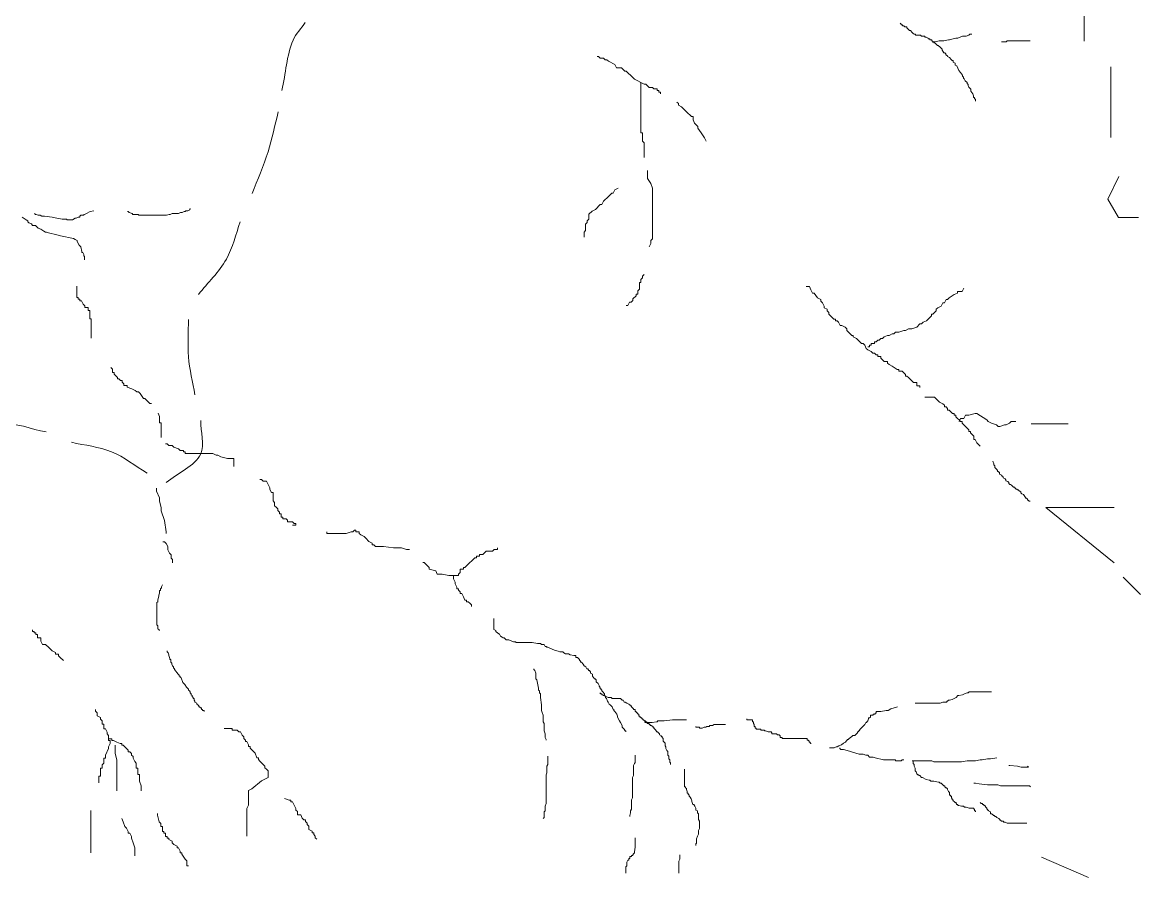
# Model space of a CAD drawing. Header units: metres. Extents: x 645999 to 650010, y 500996 to 503068.
# Drawn here: x 647528 to 648051, y 501011 to 501411 of the extents above; entities that cross this region are included whole.
import ezdxf

# ---------------------------------------------------------------- set-up
doc = ezdxf.new("R2010")
doc.units = ezdxf.units.M
doc.header["$MEASUREMENT"] = 0
doc.layers.add('ruisseau temporaire', color=7, linetype='Continuous', lineweight=0)
doc.layers.add('santier-layon', color=7, linetype='Continuous', lineweight=0)

msp = doc.modelspace()

# ---------------------------------------------------------------- linework, layer by layer
at = {"layer": 'ruisseau temporaire', "color": 7, "linetype": 'Continuous', "lineweight": 0}
for p, q in [((648017, 501223.66), (647999.81, 501223.66)), ((648038.49, 501184.45), (648006.65, 501184.45)), ((648038.49, 501158.64), (648006.65, 501184.45)), ((648050.9, 501143.82), (648042.78, 501151.94)), ((648026.55, 501011.39), (648004.58, 501020.95))]:
    msp.add_line(p, q, dxfattribs=at)
at = {"layer": 'ruisseau temporaire', "color": 7, "linetype": 'Continuous', "lineweight": 0, "flags": 128}
for points in [[(647938.52, 501411.05), (647938.96, 501410.61), (647938.96, 501410.18), (647939.39, 501410.18), (647939.82, 501409.74), (647940.26, 501409.74), (647940.69, 501409.31), (647941.13, 501409.31), (647941.56, 501409.31), (647941.56, 501408.87), (647942.43, 501408), (647942.87, 501407.57), (647943.3, 501407.57), (647944.17, 501406.7), (647944.6, 501406.26), (647945.04, 501405.83), (647945.47, 501405.83), (647945.91, 501405.39), (647946.78, 501405.39), (647947.21, 501405.39), (647947.65, 501405.39), (647948.08, 501405.39), (647948.51, 501404.96), (647948.95, 501404.96), (647949.38, 501404.96), (647949.82, 501404.96), (647950.25, 501404.52), (647950.69, 501404.52), (647951.56, 501404.09), (647951.56, 501403.65), (647951.99, 501403.65), (647952.43, 501403.65), (647952.43, 501403.22), (647952.86, 501403.22), (647953.29, 501403.22), (647953.29, 501402.78), (647954.16, 501402.35), (647954.6, 501402.35), (647954.6, 501401.91), (647955.03, 501401.48), (647955.47, 501401.04), (647955.9, 501400.61), (647956.34, 501400.61), (647957.2, 501399.74), (647957.64, 501399.3), (647958.07, 501398.87), (647958.07, 501398.43), (647958.51, 501398), (647958.94, 501397.13), (647959.38, 501397.13), (647959.81, 501396.69), (647959.81, 501396.26), (647960.68, 501395.82), (647960.68, 501395.39), (647961.55, 501394.95), (647962.42, 501394.08), (647962.85, 501393.65), (647963.29, 501393.65), (647963.29, 501393.21), (647963.29, 501392.78), (647964.16, 501392.34), (647964.16, 501391.47), (647965.03, 501391.04), (647965.9, 501388.86), (647966.76, 501387.99), (647967.63, 501386.69), (647967.63, 501386.26), (647968.07, 501385.82), (647968.07, 501385.39), (647968.5, 501384.95), (647968.94, 501384.08), (647969.81, 501383.21), (647969.81, 501382.78), (647970.24, 501382.34), (647970.24, 501381.91), (647970.67, 501381.04), (647971.54, 501380.17), (647971.54, 501379.3), (647972.41, 501377.99), (647972.85, 501377.12), (647972.85, 501376.25), (647973.28, 501376.25), (647973.28, 501375.82), (647973.72, 501375.38), (647973.72, 501374.95), (647973.72, 501374.51)], [(647971.98, 501405.83), (647971.11, 501405.83), (647970.67, 501405.39), (647969.37, 501404.96), (647968.94, 501404.96), (647968.07, 501404.96), (647967.63, 501404.96), (647965.46, 501404.09), (647964.59, 501404.09), (647963.29, 501403.65), (647961.55, 501403.22), (647961.12, 501403.22), (647958.94, 501402.78), (647958.51, 501402.78), (647957.64, 501402.78), (647956.77, 501402.78), (647955.03, 501402.35), (647954.16, 501402.35), (647953.73, 501401.91)], [(647999.35, 501402.78), (647998.92, 501402.78), (647998.05, 501402.78), (647997.61, 501402.78), (647996.75, 501402.78), (647996.31, 501402.78), (647995.88, 501402.78), (647995.44, 501402.78), (647995.01, 501402.78), (647994.57, 501402.78), (647993.7, 501402.78), (647993.27, 501402.78), (647991.97, 501402.78), (647991.53, 501402.78), (647990.66, 501402.78), (647988.49, 501402.78), (647988.06, 501402.35), (647986.32, 501402.35), (647985.88, 501402.35)], [(647796.84, 501395.48), (647797.6, 501395.48), (647798.37, 501394.72), (647799.13, 501394.72), (647799.89, 501394.72), (647800.65, 501393.96), (647801.41, 501393.96), (647802.17, 501393.19), (647805.21, 501391.67), (647805.97, 501390.15), (647808.25, 501390.15), (647809.01, 501389.39), (647809.77, 501388.63), (647810.53, 501388.63), (647811.29, 501387.87), (647812.81, 501386.34), (647813.57, 501385.58), (647814.33, 501384.82), (647815.85, 501384.06), (647817.37, 501383.3), (647818.9, 501382.54), (647819.66, 501382.54), (647820.42, 501381.78), (647821.18, 501381.02), (647822.7, 501381.02), (647823.46, 501380.25), (647824.98, 501380.25), (647824.98, 501379.49), (647825.74, 501379.49), (647825.74, 501378.73), (647826.5, 501378.73), (647826.5, 501377.97)], [(647817.37, 501383.3), (647817.37, 501382.54), (647817.37, 501381.02), (647817.37, 501379.49), (647817.37, 501378.73), (647817.37, 501377.21), (647817.37, 501376.45), (647817.37, 501375.69), (647817.37, 501374.93), (647817.37, 501372.64), (647817.37, 501371.88), (647817.37, 501370.36), (647817.37, 501368.84), (647817.37, 501368.07), (647817.37, 501367.31), (647817.37, 501366.55), (647817.37, 501365.79), (647817.37, 501365.03), (647817.37, 501364.27), (647817.37, 501363.51), (647817.37, 501361.99), (647817.37, 501361.22), (647817.37, 501360.46), (647817.37, 501359.7), (647818.14, 501359.7), (647818.14, 501358.94), (647818.14, 501358.18), (647818.14, 501356.66), (647818.14, 501355.9), (647818.9, 501355.13), (647818.9, 501354.37), (647818.9, 501353.61), (647818.9, 501352.85), (647818.9, 501352.09), (647818.9, 501350.57), (647818.9, 501349.04), (647818.9, 501348.28)], [(647834.1, 501374.16), (647834.86, 501373.4), (647834.86, 501372.64), (647836.38, 501371.88), (647838.67, 501369.6), (647840.95, 501367.31), (647841.71, 501367.31), (647841.71, 501366.55), (647841.71, 501365.79), (647842.47, 501364.27), (647843.99, 501362.75), (647843.99, 501361.99), (647845.51, 501359.7), (647847.03, 501357.42), (647847.79, 501355.9)], [(647820.42, 501342.19), (647820.42, 501341.43), (647820.42, 501339.15), (647820.42, 501338.39), (647821.94, 501336.1), (647822.7, 501333.82), (647822.7, 501332.3), (647822.7, 501331.54), (647822.7, 501330.01), (647822.7, 501328.49), (647822.7, 501327.73), (647822.7, 501326.21), (647822.7, 501325.45), (647822.7, 501324.69), (647822.7, 501323.93), (647822.7, 501323.16), (647822.7, 501320.88), (647822.7, 501320.12), (647822.7, 501319.36), (647822.7, 501317.84), (647822.7, 501317.07), (647822.7, 501315.55), (647822.7, 501314.79), (647822.7, 501312.51), (647822.7, 501310.22), (647821.94, 501309.46), (647821.94, 501308.7), (647821.94, 501307.94), (647821.18, 501306.42)], [(647806.73, 501333.82), (647805.21, 501333.06), (647804.45, 501331.54), (647803.69, 501331.54), (647802.17, 501330.01), (647801.41, 501329.25), (647800.65, 501328.49), (647799.89, 501327.73), (647799.13, 501326.21), (647798.37, 501326.21), (647796.08, 501323.93), (647794.56, 501323.16), (647793.04, 501321.64), (647793.04, 501320.88), (647793.04, 501320.12), (647793.04, 501319.36), (647792.28, 501318.6), (647792.28, 501317.84), (647791.52, 501317.07), (647791.52, 501316.31), (647791.52, 501315.55), (647791.52, 501314.79), (647791.52, 501314.03), (647790.76, 501313.27), (647790.76, 501312.51), (647790.76, 501311.75), (647790.76, 501310.98)], [(647533.89, 501322.04), (647534.33, 501321.6), (647534.76, 501321.6), (647535.63, 501321.17), (647536.07, 501321.17), (647536.5, 501321.17), (647537.37, 501320.73), (647537.8, 501320.73), (647538.67, 501320.73), (647542.15, 501320.3), (647544.32, 501319.86), (647546.93, 501319.43), (647548.23, 501319.43), (647549.1, 501319.43), (647549.1, 501318.99), (647549.97, 501318.99), (647550.4, 501318.99), (647551.71, 501318.99), (647553.01, 501319.86), (647553.45, 501319.86), (647554.31, 501320.3), (647554.75, 501320.3), (647555.18, 501320.3), (647555.18, 501320.73), (647555.62, 501321.17), (647556.92, 501321.17), (647556.92, 501321.6), (647557.36, 501321.6), (647558.23, 501322.04), (647559.96, 501322.91), (647561.7, 501323.34)], [(647577.34, 501322.91), (647577.78, 501322.91), (647578.21, 501322.47), (647579.52, 501322.04), (647579.95, 501321.6), (647580.82, 501321.6), (647582.56, 501321.6), (647582.56, 501321.17), (647583.43, 501321.17), (647583.86, 501321.17), (647584.73, 501321.17), (647587.77, 501321.17), (647588.64, 501321.17), (647589.94, 501321.17), (647592.99, 501321.17), (647593.86, 501321.17), (647594.29, 501321.17), (647594.72, 501321.17), (647595.16, 501321.17), (647595.59, 501321.17), (647596.9, 501321.6), (647597.33, 501321.6), (647598.2, 501322.04), (647598.63, 501322.04), (647599.07, 501322.04), (647599.94, 501322.04), (647600.81, 501322.04), (647601.24, 501322.04), (647602.11, 501322.47), (647602.98, 501322.47), (647603.85, 501322.91), (647604.28, 501322.91), (647604.72, 501323.34), (647605.15, 501323.34), (647605.59, 501323.34), (647606.46, 501323.78), (647606.46, 501324.21), (647606.89, 501324.21)], [(647528.24, 501320.3), (647529.98, 501318.99), (647530.85, 501318.56), (647530.85, 501318.12), (647531.29, 501317.69), (647532.59, 501317.25), (647533.02, 501316.38), (647533.46, 501316.38), (647534.33, 501316.38), (647535.63, 501315.08), (647536.93, 501314.64), (647538.24, 501313.77), (647539.11, 501313.34), (647539.54, 501313.34), (647540.41, 501312.9), (647544.32, 501312.03), (647546.06, 501311.6), (647552.14, 501310.29), (647553.01, 501309.86), (647553.88, 501309.42), (647553.88, 501308.99), (647554.75, 501307.25), (647555.62, 501306.38), (647556.05, 501304.2), (647556.05, 501303.77), (647556.49, 501303.77), (647556.92, 501302.9), (647556.92, 501302.46), (647556.92, 501302.03), (647557.36, 501302.03), (647557.36, 501301.59), (647557.36, 501300.72), (647557.36, 501300.29)], [(647818.9, 501293.48), (647818.14, 501292.72), (647818.14, 501291.95), (647817.37, 501291.19), (647817.37, 501289.67), (647816.61, 501289.67), (647816.61, 501288.91), (647816.61, 501288.15), (647816.61, 501286.63), (647815.85, 501285.87), (647815.85, 501285.1), (647815.85, 501284.34), (647815.09, 501284.34), (647815.09, 501283.58), (647813.57, 501282.06), (647813.57, 501281.3), (647812.81, 501280.54), (647812.05, 501280.54), (647811.29, 501279.01), (647810.53, 501279.01)], [(647553.64, 501288.01), (647553.64, 501287.25), (647553.64, 501286.49), (647553.64, 501285.73), (647553.64, 501284.97), (647553.64, 501284.21), (647553.64, 501283.45), (647553.64, 501282.69), (647554.4, 501282.69), (647554.4, 501281.93), (647555.16, 501281.93), (647555.16, 501281.16), (647555.92, 501281.16), (647556.68, 501279.64), (647557.44, 501278.88), (647557.44, 501278.12), (647558.2, 501278.12), (647558.96, 501278.12), (647558.96, 501277.36), (647558.96, 501276.6), (647559.72, 501276.6), (647559.72, 501275.84), (647559.72, 501275.07), (647559.72, 501274.31), (647559.72, 501273.55), (647559.72, 501272.79), (647560.48, 501272.79), (647560.48, 501272.03), (647560.48, 501271.27), (647560.48, 501270.51), (647560.48, 501269.75), (647560.48, 501268.98), (647560.48, 501268.22), (647560.48, 501267.46), (647560.48, 501266.7), (647560.48, 501265.94), (647560.48, 501265.18), (647560.48, 501264.42), (647560.48, 501263.66)], [(647894.55, 501287.86), (647895.31, 501287.86), (647896.08, 501287.86), (647896.84, 501286.34), (647897.6, 501284.82), (647898.36, 501284.82), (647899.88, 501282.54), (647901.4, 501281.77), (647901.4, 501281.01), (647902.16, 501280.25), (647902.92, 501278.73), (647902.92, 501277.97), (647904.44, 501277.21), (647904.44, 501276.45), (647905.2, 501275.68), (647905.2, 501274.92), (647906.72, 501273.4), (647907.48, 501272.64), (647908.24, 501272.64), (647908.24, 501271.88), (647909, 501271.88), (647909.76, 501271.12), (647910.52, 501269.59), (647911.28, 501269.59), (647912.8, 501268.83), (647913.56, 501268.07), (647913.56, 501267.31), (647914.32, 501266.55), (647915.85, 501265.03), (647916.61, 501265.03), (647916.61, 501264.27), (647918.13, 501263.51), (647919.65, 501261.98), (647920.41, 501261.22), (647921.17, 501261.22), (647921.93, 501260.46), (647922.69, 501258.94), (647923.45, 501258.18), (647924.97, 501257.42), (647925.73, 501256.65), (647926.49, 501256.65), (647927.25, 501255.89), (647928.01, 501255.89), (647928.01, 501255.13), (647928.77, 501255.13), (647929.53, 501255.13), (647929.53, 501254.37), (647930.29, 501253.61), (647931.05, 501252.85), (647931.81, 501252.85), (647932.57, 501252.85), (647932.57, 501252.09), (647933.33, 501251.33), (647934.85, 501250.56), (647937.14, 501249.04), (647937.9, 501249.04), (647937.9, 501248.28), (647938.66, 501248.28), (647939.42, 501248.28), (647940.18, 501247.52), (647940.94, 501246.76), (647940.94, 501246), (647941.7, 501246), (647942.46, 501245.24), (647943.22, 501244.48), (647943.98, 501243.71), (647944.74, 501242.95), (647946.26, 501242.95), (647946.26, 501242.19), (647946.26, 501241.43), (647947.02, 501241.43), (647947.78, 501241.43), (647947.78, 501240.67)], [(647968.31, 501287.1), (647967.55, 501285.58), (647965.27, 501285.58), (647965.27, 501284.82), (647963.75, 501284.06), (647961.47, 501282.54), (647960.71, 501281.77), (647959.95, 501281.77), (647959.19, 501280.25), (647958.43, 501280.25), (647957.67, 501278.73), (647956.15, 501277.97), (647955.39, 501277.21), (647955.39, 501276.45), (647954.63, 501275.68), (647953.86, 501274.92), (647953.1, 501274.92), (647953.1, 501274.16), (647951.58, 501272.64), (647950.82, 501271.88), (647949.3, 501271.12), (647948.54, 501270.36), (647947.78, 501270.36), (647946.26, 501268.83), (647943.98, 501268.07), (647942.46, 501268.07), (647940.94, 501267.31), (647940.18, 501267.31), (647937.9, 501266.55), (647936.38, 501266.55), (647935.62, 501265.79), (647934.85, 501265.79), (647933.33, 501265.03), (647932.57, 501265.03), (647931.05, 501264.27), (647930.29, 501263.51), (647929.53, 501263.51), (647928.77, 501262.74), (647928.01, 501262.74), (647927.25, 501261.98), (647926.49, 501261.98), (647926.49, 501261.22), (647924.97, 501261.22), (647924.97, 501260.46), (647924.21, 501260.46), (647924.21, 501259.7), (647923.45, 501259.7)], [(647569.61, 501249.95), (647570.37, 501249.19), (647570.37, 501248.43), (647570.37, 501247.67), (647571.13, 501247.67), (647571.13, 501246.91), (647572.65, 501245.39), (647572.65, 501244.63), (647573.41, 501244.63), (647574.17, 501243.87), (647574.93, 501243.87), (647574.93, 501243.1), (647575.69, 501242.34), (647575.69, 501241.58), (647577.21, 501241.58), (647577.21, 501240.82), (647579.49, 501240.06), (647581.01, 501239.3), (647581.77, 501238.54), (647582.53, 501238.54), (647583.29, 501237.78), (647584.81, 501235.49), (647585.57, 501235.49), (647587.09, 501233.97), (647587.85, 501233.21), (647588.62, 501233.21)], [(647950.06, 501236.1), (647951.58, 501236.1), (647952.34, 501236.1), (647953.1, 501236.1), (647953.86, 501236.1), (647954.63, 501236.1), (647956.15, 501234.58), (647956.91, 501233.82), (647958.43, 501233.06), (647959.19, 501232.3), (647959.19, 501231.53), (647959.95, 501231.53), (647960.71, 501230.77), (647960.71, 501230.01), (647961.47, 501230.01), (647962.23, 501229.25), (647962.99, 501228.49), (647963.75, 501228.49), (647963.75, 501227.73), (647964.51, 501227.73), (647964.51, 501226.97), (647965.27, 501226.21), (647966.03, 501225.45), (647966.79, 501224.68), (647967.55, 501224.68), (647967.55, 501223.92), (647968.31, 501223.16), (647969.83, 501221.64), (647970.59, 501220.88), (647970.59, 501220.12), (647971.35, 501220.12), (647971.35, 501219.36), (647972.11, 501218.59), (647972.87, 501217.83), (647972.87, 501216.31), (647973.63, 501216.31), (647974.4, 501214.79), (647975.16, 501214.03), (647975.92, 501213.27)], [(647591.66, 501228.64), (647592.42, 501227.12), (647592.42, 501226.36), (647592.42, 501225.6), (647592.42, 501224.84), (647592.42, 501224.07), (647593.18, 501224.07), (647593.18, 501223.31), (647593.18, 501222.55), (647593.18, 501221.03), (647593.18, 501220.27), (647593.18, 501219.51), (647593.18, 501218.75), (647593.18, 501217.98), (647593.18, 501217.22)], [(647966.03, 501224.68), (647966.79, 501226.21), (647967.55, 501226.21), (647968.31, 501226.21), (647969.07, 501227.73), (647970.59, 501227.73), (647973.63, 501228.49), (647974.4, 501228.49), (647978.96, 501225.45), (647979.72, 501224.68), (647981.24, 501223.92), (647983.52, 501223.16), (647984.28, 501222.4), (647985.04, 501222.4), (647987.32, 501223.16), (647988.08, 501223.16), (647989.6, 501223.92), (647990.36, 501224.68), (647991.88, 501224.68), (647992.64, 501224.68)], [(647595.21, 501214.29), (647595.97, 501214.29), (647596.73, 501213.53), (647597.5, 501213.53), (647598.26, 501213.53), (647599.02, 501212.76), (647601.3, 501212), (647602.06, 501211.24), (647602.82, 501211.24), (647603.58, 501211.24), (647603.58, 501210.48), (647604.34, 501210.48), (647604.34, 501209.72), (647605.1, 501209.72), (647606.62, 501209.72), (647607.38, 501209.72), (647608.14, 501209.72), (647608.9, 501209.72), (647611.94, 501209.72), (647613.46, 501209.72), (647616.51, 501209.72), (647617.27, 501209.72), (647618.79, 501208.96), (647619.55, 501208.96), (647621.07, 501208.2), (647624.11, 501207.44), (647625.63, 501207.44), (647627.15, 501207.44), (647627.15, 501206.68), (647627.15, 501205.91), (647627.15, 501205.15), (647627.15, 501204.39), (647627.15, 501203.63)], [(647981.89, 501206.2), (647982.32, 501204.89), (647982.32, 501204.46), (647982.76, 501204.02), (647982.76, 501203.59), (647982.76, 501203.15), (647983.19, 501202.72), (647983.63, 501202.28), (647984.06, 501201.85), (647984.06, 501201.41), (647984.5, 501201.41), (647984.5, 501200.98), (647984.93, 501200.98), (647984.93, 501200.54), (647984.93, 501200.11), (647985.8, 501199.67), (647986.24, 501199.24), (647986.67, 501198.8), (647986.67, 501198.37), (647987.54, 501197.93), (647987.97, 501197.5), (647987.97, 501197.06), (647988.84, 501196.63), (647989.28, 501196.19), (647989.28, 501195.76), (647989.71, 501195.32), (647990.15, 501195.32), (647990.58, 501194.89), (647991.02, 501194.45), (647991.45, 501194.02), (647991.88, 501194.02), (647992.32, 501193.58), (647992.75, 501193.15), (647993.19, 501193.15), (647993.19, 501192.71), (647993.62, 501192.71), (647994.06, 501192.28), (647994.93, 501191.84), (647994.93, 501191.41), (647995.36, 501190.97), (647996.23, 501190.54), (647997.1, 501189.23), (647997.1, 501188.8), (647997.53, 501188.8), (647997.97, 501188.36), (647997.97, 501187.93), (647998.4, 501187.93), (647998.84, 501187.49), (647999.27, 501187.49)], [(647639.32, 501197.54), (647640.08, 501197.54), (647640.84, 501196.78), (647641.6, 501196.78), (647642.36, 501196.78), (647643.12, 501195.26), (647643.88, 501193.73), (647643.88, 501192.97), (647644.64, 501191.45), (647645.4, 501191.45), (647645.4, 501190.69), (647645.4, 501189.17), (647645.4, 501188.41), (647645.4, 501187.65), (647646.16, 501186.88), (647646.16, 501186.12), (647646.16, 501185.36), (647646.92, 501184.6), (647647.68, 501183.84), (647647.68, 501183.08), (647648.44, 501182.32), (647648.44, 501181.56), (647649.2, 501181.56), (647649.2, 501180.79), (647649.2, 501180.03), (647649.96, 501180.03), (647649.96, 501179.27), (647651.48, 501179.27), (647652.24, 501178.51), (647652.24, 501177.75), (647653, 501177.75), (647653.76, 501177.75), (647654.52, 501177.75), (647655.28, 501176.99), (647656.05, 501176.99), (647656.05, 501176.23), (647655.28, 501176.23), (647654.52, 501176.23)], [(647590.9, 501193.63), (647590.9, 501192.1), (647592.42, 501189.06), (647592.42, 501187.54), (647593.18, 501184.49), (647593.18, 501182.97), (647594.7, 501178.4), (647595.46, 501173.07), (647595.46, 501172.31)], [(647670.49, 501173.18), (647670.49, 501172.42), (647671.25, 501172.42), (647672.01, 501172.42), (647672.77, 501172.42), (647673.53, 501172.42), (647674.29, 501172.42), (647675.06, 501172.42), (647675.82, 501172.42), (647676.58, 501172.42), (647677.34, 501172.42), (647679.62, 501172.42), (647681.9, 501173.18), (647682.66, 501173.18), (647683.42, 501173.94), (647684.18, 501173.94), (647684.18, 501173.18), (647685.7, 501173.18), (647685.7, 501172.42), (647686.46, 501171.66), (647687.98, 501170.9), (647688.74, 501170.14), (647690.26, 501168.62), (647691.78, 501167.85), (647691.78, 501167.09), (647692.54, 501167.09), (647693.3, 501166.33), (647694.06, 501166.33), (647694.83, 501166.33), (647695.59, 501166.33), (647696.35, 501166.33), (647697.11, 501166.33), (647701.67, 501165.57), (647702.43, 501165.57), (647703.19, 501165.57), (647703.95, 501165.57), (647705.47, 501165.57), (647707.75, 501164.81), (647709.27, 501164.81)], [(647593.94, 501168.51), (647594.7, 501168.51), (647595.46, 501167.75), (647596.22, 501166.22), (647596.22, 501165.46), (647596.22, 501164.7), (647596.98, 501163.18), (647597.74, 501162.42), (647597.74, 501161.66), (647597.74, 501160.89), (647598.5, 501160.13), (647598.5, 501159.37), (647598.5, 501158.61)], [(647715.36, 501158.72), (647716.12, 501158.72), (647716.88, 501157.96), (647718.4, 501156.44), (647718.4, 501155.67), (647721.44, 501154.91), (647722.2, 501153.39), (647722.96, 501153.39), (647723.72, 501153.39), (647724.48, 501153.39), (647727.52, 501152.63), (647728.28, 501152.63), (647729.04, 501152.63), (647729.8, 501152.63), (647730.56, 501152.63), (647731.32, 501152.63), (647732.08, 501152.63), (647732.08, 501153.39), (647732.84, 501154.15), (647732.84, 501154.91), (647732.84, 501155.67), (647733.6, 501155.67), (647734.37, 501155.67), (647734.37, 501156.44), (647735.13, 501156.44), (647736.65, 501157.96), (647737.41, 501158.72), (647738.17, 501159.48), (647738.93, 501160.24), (647739.69, 501161), (647740.45, 501161), (647740.45, 501161.76), (647741.21, 501161.76), (647741.97, 501161.76), (647741.97, 501162.53), (647742.73, 501162.53), (647743.49, 501162.53), (647744.25, 501163.29), (647745.01, 501164.05), (647745.77, 501164.05), (647747.29, 501164.05), (647748.05, 501164.05), (647748.81, 501164.81), (647749.57, 501164.81), (647750.33, 501164.81), (647750.33, 501165.57)], [(647593.72, 501148.28), (647593.29, 501147.41), (647593.29, 501146.98), (647592.85, 501146.54), (647592.85, 501146.11), (647592.85, 501145.67), (647592.42, 501145.67), (647592.42, 501145.24), (647592.42, 501144.8), (647592.42, 501144.37), (647591.98, 501143.5), (647591.98, 501143.06), (647591.55, 501141.32), (647591.55, 501140.45), (647591.11, 501140.02), (647591.11, 501139.58), (647591.11, 501138.71), (647591.11, 501138.28), (647591.11, 501137.41), (647591.11, 501136.97), (647591.11, 501136.54), (647591.11, 501136.1), (647591.11, 501135.67), (647591.11, 501135.23), (647591.11, 501134.36), (647591.11, 501133.93), (647591.11, 501133.49), (647591.11, 501132.62), (647591.11, 501132.19), (647591.11, 501131.32), (647591.11, 501130.88), (647591.11, 501130.45), (647591.11, 501130.01), (647591.11, 501129.58), (647591.55, 501129.14), (647591.55, 501128.27), (647591.55, 501127.84), (647591.98, 501127.4), (647592.42, 501126.97)], [(647729.8, 501152.63), (647729.8, 501151.87), (647729.8, 501151.11), (647730.56, 501149.59), (647730.56, 501148.82), (647731.32, 501147.3), (647731.32, 501146.54), (647732.08, 501146.54), (647732.08, 501145.78), (647732.84, 501145.02), (647732.84, 501144.26), (647733.6, 501144.26), (647734.37, 501142.73), (647735.13, 501141.21), (647735.89, 501141.21), (647735.89, 501140.45), (647736.65, 501140.45), (647737.41, 501139.69), (647738.17, 501138.93), (647738.17, 501138.17)], [(647748.67, 501132.62), (647748.67, 501132.18), (647748.67, 501130.88), (647748.67, 501130.01), (647748.67, 501128.7), (647748.67, 501127.83), (647748.67, 501127.4), (647749.54, 501126.96), (647749.54, 501126.53), (647750.4, 501125.66), (647751.27, 501125.22), (647751.71, 501124.35), (647752.58, 501123.92), (647753.01, 501123.48), (647753.45, 501123.48), (647753.88, 501123.05), (647754.31, 501122.61), (647755.18, 501122.61), (647755.62, 501122.61), (647757.79, 501121.74), (647758.66, 501121.74), (647759.09, 501121.31), (647759.53, 501121.31), (647759.96, 501121.31), (647760.83, 501121.31), (647761.27, 501121.31), (647763, 501121.31), (647764.31, 501121.31), (647766.48, 501121.31), (647769.09, 501120.87), (647769.52, 501120.87), (647769.96, 501120.87), (647770.39, 501120.87), (647770.83, 501120.44), (647771.26, 501120.44), (647771.7, 501120.44), (647772.13, 501120.44), (647772.56, 501119.57), (647773, 501119.57), (647773.43, 501119.13), (647773.87, 501119.13), (647774.74, 501118.7), (647776.91, 501117.83), (647778.65, 501117.39), (647779.52, 501116.96), (647779.95, 501116.96), (647780.82, 501116.96), (647781.25, 501116.52), (647782.12, 501116.09), (647783.43, 501116.09), (647784.3, 501115.65), (647786.03, 501115.22), (647786.47, 501115.22), (647786.9, 501115.22), (647786.9, 501114.78), (647786.9, 501114.35), (647787.77, 501114.35), (647788.64, 501113.48), (647788.64, 501113.04), (647789.08, 501112.61), (647789.08, 501112.17), (647789.51, 501112.17), (647790.38, 501111.3), (647790.81, 501110.43), (647791.68, 501110), (647792.12, 501109.13), (647792.55, 501109.13), (647792.99, 501108.26), (647793.42, 501108.26), (647793.42, 501107.82), (647793.85, 501107.82), (647793.85, 501106.95), (647794.72, 501106.52), (647794.72, 501106.08), (647794.72, 501105.65), (647795.59, 501104.34), (647796.03, 501104.34), (647796.46, 501103.91), (647796.46, 501103.04), (647797.33, 501102.17), (647797.77, 501101.3), (647797.77, 501100.86), (647798.2, 501100.86), (647798.2, 501099.99), (647798.63, 501099.99), (647798.63, 501099.56), (647799.07, 501099.12), (647799.07, 501098.69), (647799.5, 501098.25), (647800.37, 501097.38), (647800.37, 501096.95), (647800.37, 501096.51), (647800.81, 501096.08), (647800.81, 501095.64), (647801.24, 501095.21), (647801.68, 501093.9), (647802.11, 501093.47), (647802.55, 501092.6), (647802.98, 501092.16), (647803.85, 501091.29), (647804.28, 501090.42), (647804.72, 501089.99), (647804.72, 501089.55), (647805.15, 501089.12), (647806.02, 501087.82), (647806.46, 501086.95), (647806.46, 501086.51), (647807.32, 501084.77), (647807.76, 501083.9), (647808.63, 501082.6), (647808.63, 501081.73), (647809.5, 501080.86), (647809.93, 501079.99), (647810.37, 501079.99), (647810.37, 501079.55)], [(647533.04, 501127.35), (647533.04, 501126.59), (647533.8, 501126.59), (647533.8, 501125.83), (647534.57, 501125.83), (647534.57, 501125.07), (647535.33, 501125.07), (647535.33, 501123.55), (647536.85, 501123.55), (647536.85, 501122.03), (647537.61, 501120.5), (647539.13, 501120.5), (647540.65, 501118.98), (647541.41, 501118.22), (647542.17, 501117.46), (647543.69, 501116.7), (647543.69, 501115.94), (647545.21, 501115.94), (647545.21, 501115.18), (647545.97, 501114.41), (647547.49, 501112.89)], [(647595.89, 501117.4), (647595.89, 501116.96), (647596.33, 501116.53), (647596.76, 501115.66), (647596.76, 501115.22), (647597.2, 501113.92), (647597.2, 501113.48), (647597.63, 501113.48), (647597.63, 501112.61), (647597.63, 501112.18), (647598.07, 501111.74), (647598.07, 501111.31), (647598.5, 501110.44), (647598.93, 501110), (647598.93, 501109.57), (647599.37, 501109.13), (647599.37, 501108.7), (647601.11, 501106.52), (647601.54, 501106.09), (647601.54, 501105.65), (647601.98, 501105.65), (647601.98, 501105.22), (647602.41, 501104.78), (647603.28, 501102.61), (647603.71, 501102.17), (647604.15, 501101.74), (647605.02, 501100.43), (647605.45, 501100), (647605.89, 501099.56), (647605.89, 501099.13), (647606.32, 501098.69), (647606.76, 501098.26), (647606.76, 501097.82), (647607.19, 501097.39), (647607.19, 501096.95), (647607.62, 501096.52), (647607.62, 501096.08), (647608.06, 501095.65), (647608.06, 501095.21), (647608.49, 501095.21), (647608.49, 501094.78), (647608.49, 501094.34), (647608.93, 501093.91), (647608.93, 501093.47), (647609.8, 501093.04), (647609.8, 501092.6), (647610.23, 501092.17), (647610.67, 501091.73), (647610.67, 501091.3), (647611.1, 501091.3), (647611.54, 501090.86), (647611.97, 501090.86), (647611.97, 501090.43), (647611.97, 501089.99), (647612.4, 501089.99), (647612.4, 501089.56), (647612.84, 501089.56), (647613.27, 501089.56), (647613.27, 501089.12)], [(647767.35, 501109.13), (647767.35, 501108.69), (647767.78, 501108.26), (647768.22, 501106.95), (647768.22, 501106.08), (647768.22, 501105.65), (647768.22, 501104.34), (647768.65, 501103.91), (647769.52, 501099.99), (647769.52, 501099.12), (647769.96, 501098.69), (647769.96, 501097.82), (647770.39, 501097.38), (647770.39, 501096.95), (647770.39, 501096.08), (647770.39, 501095.64), (647770.83, 501092.16), (647770.83, 501089.55), (647771.26, 501088.68), (647771.7, 501087.38), (647771.7, 501086.95), (647771.7, 501086.08), (647771.7, 501085.64), (647771.7, 501084.77), (647771.7, 501084.34), (647772.13, 501083.47), (647772.13, 501082.6), (647772.13, 501082.16), (647772.13, 501081.73), (647772.13, 501080.86), (647772.13, 501079.99), (647772.56, 501078.68), (647772.56, 501078.25), (647772.56, 501077.38), (647772.56, 501076.94), (647773, 501076.07), (647773, 501075.64)], [(647798.2, 501097.82), (647798.63, 501097.38), (647799.07, 501097.38), (647799.07, 501096.95), (647799.5, 501096.95), (647799.94, 501096.51), (647800.37, 501096.51), (647802.11, 501095.64), (647802.98, 501095.64), (647803.41, 501095.64), (647803.85, 501095.21), (647804.28, 501095.21), (647804.72, 501095.21), (647805.59, 501095.21), (647806.02, 501095.21), (647807.32, 501095.21), (647807.76, 501095.21), (647808.63, 501094.34), (647809.06, 501094.34), (647809.5, 501093.47), (647809.93, 501093.47), (647810.8, 501093.03), (647811.67, 501092.6), (647812.1, 501092.16), (647812.54, 501091.73), (647812.97, 501091.73), (647812.97, 501091.29), (647813.41, 501090.86), (647813.84, 501090.42), (647813.84, 501089.99), (647814.28, 501089.99), (647814.71, 501089.99), (647814.71, 501089.55), (647814.71, 501089.12), (647815.15, 501089.12), (647815.15, 501088.68), (647815.58, 501088.68), (647815.58, 501088.25), (647816.01, 501087.82), (647816.45, 501087.82), (647816.45, 501086.95), (647816.88, 501086.95), (647816.88, 501086.51), (647817.32, 501086.51), (647817.32, 501086.08), (647817.75, 501086.08), (647817.75, 501085.64), (647818.19, 501085.64), (647818.19, 501085.21), (647818.62, 501085.21), (647819.06, 501084.77), (647819.49, 501084.77), (647819.49, 501084.34), (647819.93, 501084.34), (647820.36, 501083.47), (647820.79, 501083.47), (647821.23, 501083.47), (647821.23, 501083.03), (647821.66, 501083.03), (647821.66, 501082.6), (647822.1, 501082.6), (647822.97, 501082.16), (647822.97, 501081.73), (647823.4, 501081.73), (647823.4, 501081.29), (647824.27, 501080.42), (647824.27, 501079.99), (647824.7, 501079.99), (647824.7, 501079.55), (647825.14, 501079.55), (647825.57, 501079.12), (647826.01, 501078.68), (647826.01, 501078.25), (647826.88, 501077.81), (647826.88, 501077.38), (647827.31, 501077.38), (647827.31, 501076.94), (647827.75, 501076.51), (647827.75, 501076.07), (647827.75, 501075.64), (647827.75, 501075.2), (647828.18, 501074.77), (647828.62, 501074.33), (647828.62, 501073.9), (647828.62, 501073.46), (647828.62, 501073.03), (647829.05, 501072.59), (647829.05, 501072.16), (647829.05, 501071.72), (647829.48, 501070.85), (647829.92, 501070.42), (647829.92, 501069.55), (647829.92, 501069.11), (647829.92, 501068.68), (647830.35, 501068.24), (647830.35, 501067.81), (647830.35, 501066.94), (647830.79, 501066.5), (647830.79, 501065.63), (647830.79, 501065.2), (647831.22, 501065.2), (647831.22, 501064.76), (647831.22, 501064.33)], [(647981.13, 501098.25), (647980.69, 501098.25), (647979.82, 501098.25), (647978.09, 501098.25), (647976.78, 501098.25), (647974.18, 501098.25), (647971.13, 501098.25), (647970.7, 501098.25), (647970.27, 501097.82), (647969.83, 501097.82), (647968.53, 501097.38), (647967.66, 501096.95), (647965.92, 501096.51), (647965.49, 501096.51), (647964.62, 501095.64), (647963.75, 501095.21), (647962.88, 501094.77), (647961.57, 501094.34), (647961.14, 501094.34), (647960.71, 501093.9), (647960.27, 501093.9), (647960.27, 501093.47), (647959.84, 501093.47), (647959.4, 501093.47), (647958.53, 501093.47), (647957.23, 501093.03), (647956.8, 501093.03), (647955.93, 501093.03), (647954.19, 501093.03), (647953.32, 501093.03), (647952.88, 501093.03), (647952.45, 501093.03), (647952.02, 501093.03), (647951.15, 501093.03), (647950.71, 501093.03), (647949.41, 501093.03), (647948.97, 501093.03), (647948.11, 501093.03), (647947.24, 501093.03), (647946.8, 501093.03), (647945.5, 501093.03)], [(647937.24, 501091.29), (647934.2, 501090.42), (647932.9, 501089.55), (647932.03, 501089.55), (647929.42, 501089.12), (647928.12, 501089.12), (647927.25, 501089.12), (647927.25, 501088.68), (647927.25, 501088.25), (647926.81, 501088.25), (647926.81, 501087.82), (647925.95, 501087.82), (647925.95, 501087.38), (647925.51, 501087.38), (647924.64, 501087.38), (647924.64, 501086.95), (647924.64, 501086.51), (647924.21, 501086.08), (647923.77, 501086.08), (647923.77, 501085.64), (647923.34, 501084.77), (647922.9, 501084.34), (647922.9, 501083.9), (647922.47, 501083.9), (647922.03, 501083.03), (647921.6, 501082.6), (647920.73, 501081.73), (647920.3, 501081.29), (647919.86, 501080.86), (647919.43, 501079.99), (647918.99, 501079.99), (647918.99, 501079.55), (647918.56, 501079.55), (647918.56, 501079.12), (647917.69, 501078.25), (647917.26, 501077.81), (647916.39, 501077.81), (647915.95, 501077.38), (647914.65, 501076.51), (647914.21, 501076.07), (647913.78, 501076.07), (647913.78, 501075.64), (647913.34, 501075.2), (647912.91, 501074.77), (647912.04, 501074.33), (647911.17, 501073.46), (647909.87, 501073.03), (647909, 501072.59), (647908.56, 501072.59), (647907.7, 501072.16), (647907.26, 501072.16), (647906.83, 501072.16), (647905.52, 501072.16)], [(647562.51, 501090.06), (647562.51, 501089.29), (647563.27, 501088.53), (647563.27, 501087.01), (647564.79, 501086.25), (647564.79, 501085.49), (647565.55, 501084.73), (647565.55, 501083.97), (647565.55, 501083.2), (647566.31, 501083.2), (647566.31, 501082.44), (647566.31, 501081.68), (647566.31, 501080.92), (647567.07, 501080.92), (647567.83, 501079.4), (647567.83, 501078.64), (647568.59, 501077.88), (647568.59, 501077.12), (647568.59, 501076.35), (647568.59, 501075.59), (647569.35, 501075.59), (647569.35, 501074.07), (647568.59, 501072.55), (647568.59, 501071.79), (647567.07, 501068.74), (647567.07, 501067.98), (647567.07, 501067.22), (647566.31, 501067.22), (647566.31, 501065.7), (647566.31, 501064.94), (647565.55, 501064.17), (647565.55, 501062.65), (647564.79, 501062.65), (647564.79, 501061.89), (647564.79, 501061.13), (647564.79, 501060.37), (647564.79, 501058.85), (647564.03, 501058.85), (647564.03, 501058.09), (647564.03, 501057.32), (647564.03, 501056.56), (647564.03, 501055.8)], [(647866.85, 501085.64), (647866.85, 501085.21), (647867.29, 501085.21), (647867.72, 501085.21), (647868.16, 501085.21), (647868.59, 501085.21), (647869.02, 501085.21), (647869.46, 501085.21), (647869.46, 501084.77), (647869.46, 501084.34), (647869.89, 501084.34), (647869.89, 501083.9), (647869.89, 501083.47), (647870.33, 501083.03), (647870.33, 501082.6), (647870.33, 501082.16), (647870.76, 501082.16), (647870.76, 501081.73), (647870.76, 501081.29), (647871.2, 501081.29), (647871.2, 501080.86), (647871.63, 501080.86), (647872.07, 501080.86), (647872.5, 501080.86), (647872.94, 501080.86), (647873.37, 501080.86), (647873.37, 501080.42), (647873.8, 501080.42), (647874.24, 501080.42), (647874.67, 501080.42), (647875.11, 501080.42), (647875.11, 501079.99), (647875.54, 501079.99), (647876.85, 501079.55), (647877.28, 501079.55), (647878.15, 501079.55), (647878.58, 501079.12), (647878.58, 501078.68), (647879.02, 501078.68), (647879.45, 501078.68), (647879.89, 501078.68), (647880.32, 501078.68), (647880.76, 501078.68), (647881.19, 501078.25), (647881.63, 501078.25), (647882.06, 501078.25), (647882.06, 501077.81), (647882.49, 501077.81), (647882.49, 501077.38), (647882.49, 501076.94), (647883.36, 501076.94), (647883.36, 501076.51), (647883.8, 501076.51), (647884.23, 501076.51), (647884.67, 501076.51), (647885.1, 501076.51), (647885.97, 501076.51), (647886.41, 501076.51), (647887.27, 501076.51), (647887.71, 501076.51), (647890.32, 501076.51), (647890.75, 501076.51), (647891.62, 501076.51), (647892.49, 501076.51), (647892.92, 501076.51), (647893.36, 501076.51), (647893.79, 501076.51), (647894.23, 501076.51), (647894.66, 501076.51), (647895.1, 501076.51), (647895.1, 501075.64), (647895.53, 501075.64), (647895.96, 501075.2), (647895.96, 501074.77), (647896.4, 501074.77), (647896.4, 501074.33), (647896.83, 501074.33), (647896.83, 501073.9)], [(647622.59, 501081.08), (647624.11, 501081.08), (647625.63, 501081.08), (647626.39, 501081.08), (647626.39, 501080.32), (647627.15, 501080.32), (647627.91, 501080.32), (647628.67, 501080.32), (647629.43, 501079.55), (647630.19, 501079.55), (647630.95, 501078.03), (647631.71, 501077.27), (647631.71, 501076.51), (647632.47, 501075.75), (647632.47, 501074.99), (647633.23, 501074.99), (647633.99, 501073.47), (647633.99, 501072.7), (647634.75, 501072.7), (647634.75, 501071.94), (647637.04, 501069.66), (647637.8, 501067.38), (647638.56, 501067.38), (647638.56, 501066.61), (647639.32, 501065.85), (647640.08, 501065.09), (647640.84, 501064.33), (647641.6, 501063.57), (647641.6, 501062.81), (647642.36, 501062.05), (647643.12, 501061.29)], [(647819.06, 501084.34), (647819.49, 501083.9), (647819.93, 501083.9), (647820.36, 501083.9), (647820.79, 501083.9), (647821.66, 501083.9), (647822.53, 501083.9), (647824.7, 501084.34), (647825.14, 501084.34), (647825.14, 501084.77), (647826.44, 501084.77), (647827.31, 501084.77), (647828.18, 501084.77), (647832.09, 501085.21), (647834.26, 501085.21), (647836.87, 501085.21), (647837.31, 501085.21), (647837.74, 501085.21), (647838.17, 501085.21), (647838.61, 501085.21)], [(647842.95, 501082.16), (647842.95, 501081.73), (647843.82, 501081.73), (647844.26, 501081.73), (647844.69, 501081.73), (647844.69, 501081.29), (647845.13, 501081.29), (647845.56, 501081.29), (647846, 501081.29), (647846.86, 501081.73), (647847.73, 501081.73), (647848.17, 501082.16), (647848.6, 501082.16), (647849.04, 501082.16), (647849.47, 501082.16), (647849.47, 501082.6), (647849.91, 501082.6), (647850.78, 501082.6), (647851.64, 501083.03), (647852.08, 501083.03), (647852.51, 501083.03), (647852.95, 501083.03), (647853.82, 501083.03), (647854.69, 501083.03), (647855.12, 501083.03), (647856.42, 501083.03), (647856.86, 501083.03)], [(647568.59, 501076.35), (647569.35, 501076.35), (647570.11, 501076.35), (647570.11, 501075.59), (647570.87, 501075.59), (647572.39, 501074.83), (647573.92, 501074.07), (647574.68, 501074.07), (647574.68, 501073.31), (647575.44, 501073.31), (647576.2, 501072.55), (647576.96, 501071.79), (647577.72, 501071.03), (647577.72, 501070.26), (647578.48, 501070.26), (647579.24, 501069.5), (647579.24, 501068.74), (647580, 501067.98), (647580, 501067.22), (647580.76, 501065.7), (647581.52, 501064.94), (647581.52, 501064.17), (647581.52, 501063.41), (647581.52, 501062.65), (647582.28, 501062.65), (647582.28, 501061.89), (647582.28, 501061.13), (647582.28, 501060.37), (647582.28, 501059.61), (647583.04, 501059.61), (647583.04, 501058.85), (647583.04, 501057.32), (647583.04, 501056.56), (647583.8, 501054.28), (647583.8, 501053.52), (647583.8, 501052.76), (647583.8, 501052)], [(647571.63, 501073.31), (647571.63, 501071.79), (647571.63, 501071.03), (647571.63, 501069.5), (647572.39, 501066.46), (647572.39, 501061.89), (647572.39, 501060.37), (647572.39, 501059.61), (647572.39, 501058.85), (647572.39, 501058.09), (647572.39, 501057.32), (647572.39, 501056.56), (647572.39, 501055.8), (647572.39, 501055.04), (647572.39, 501054.28), (647572.39, 501053.52), (647572.39, 501052.76), (647572.39, 501052)], [(647910.3, 501072.16), (647910.3, 501071.72), (647910.74, 501071.29), (647912.04, 501071.29), (647913.78, 501070.85), (647919.43, 501069.11), (647919.86, 501069.11), (647920.3, 501069.11), (647921.17, 501069.11), (647922.47, 501068.68), (647922.9, 501068.68), (647923.34, 501068.68), (647924.21, 501067.81), (647924.64, 501067.81), (647925.08, 501067.81), (647925.51, 501067.81), (647925.95, 501067.81), (647926.81, 501067.37), (647930.72, 501066.5), (647932.46, 501066.5), (647932.9, 501066.5), (647933.33, 501066.5), (647933.77, 501066.5), (647934.2, 501066.5), (647935.07, 501066.5), (647935.5, 501066.5), (647935.94, 501066.5), (647936.37, 501066.5), (647936.37, 501066.07), (647936.81, 501066.07), (647937.24, 501066.07), (647937.68, 501066.07), (647938.11, 501066.07), (647938.98, 501066.07), (647939.42, 501066.5), (647940.28, 501066.5)], [(647773.87, 501068.24), (647773.87, 501067.81), (647773.87, 501067.37), (647773.87, 501066.07), (647773.87, 501065.63), (647773.87, 501064.33), (647773.43, 501063.46), (647773.43, 501063.02), (647773.43, 501062.15), (647773.43, 501061.28), (647773.43, 501060.41), (647773, 501059.54), (647773, 501059.11), (647773, 501058.24), (647773, 501057.37), (647773, 501056.93), (647773, 501056.5), (647773, 501055.19), (647773, 501054.76), (647773, 501053.89), (647773, 501053.02), (647773, 501052.15), (647773, 501051.71), (647773, 501050.84), (647773, 501049.97), (647773, 501049.1), (647773, 501048.67), (647773, 501048.23), (647773, 501047.36), (647773, 501046.49), (647773, 501046.06), (647772.56, 501044.75), (647772.56, 501043.88), (647772.56, 501043.45), (647772.56, 501042.58), (647772.13, 501042.14), (647772.13, 501041.71), (647772.13, 501041.27), (647772.13, 501040.4), (647772.13, 501039.97), (647772.13, 501039.53), (647771.7, 501039.1)], [(647814.71, 501068.68), (647814.71, 501067.81), (647814.71, 501067.37), (647814.71, 501066.94), (647814.71, 501065.2), (647814.28, 501064.76), (647813.84, 501063.89), (647813.84, 501062.15), (647813.84, 501060.41), (647813.84, 501059.11), (647813.41, 501058.24), (647813.41, 501057.8), (647813.41, 501057.37), (647813.41, 501056.5), (647813.41, 501055.63), (647813.41, 501054.32), (647813.41, 501053.89), (647813.41, 501052.15), (647813.41, 501051.71), (647813.41, 501051.28), (647813.41, 501050.84), (647813.41, 501049.97), (647813.41, 501049.54), (647813.41, 501049.1), (647813.41, 501048.67), (647812.97, 501047.8), (647812.97, 501046.49), (647812.97, 501045.62), (647812.97, 501045.19), (647812.97, 501043.45), (647812.54, 501042.58), (647812.54, 501041.71), (647812.1, 501040.4), (647812.1, 501039.97)], [(647944.63, 501066.07), (647944.19, 501066.07), (647944.63, 501066.07), (647944.63, 501064.76), (647945.06, 501064.33), (647945.06, 501063.46), (647945.5, 501062.59), (647945.5, 501061.72), (647945.5, 501061.28), (647945.93, 501060.85), (647946.37, 501059.98), (647946.8, 501059.54), (647947.24, 501059.54), (647947.24, 501059.11), (647947.67, 501059.11), (647948.54, 501058.24), (647948.97, 501058.24), (647950.71, 501057.37), (647952.02, 501056.93), (647952.45, 501056.93), (647952.88, 501056.5), (647953.32, 501056.5), (647954.19, 501056.5), (647956.36, 501056.06), (647956.8, 501056.06), (647957.23, 501055.63), (647957.66, 501055.63), (647958.53, 501054.76), (647958.97, 501054.32), (647959.4, 501054.32), (647959.4, 501053.89), (647959.84, 501053.45), (647960.27, 501053.45), (647960.27, 501053.02), (647960.71, 501053.02), (647960.71, 501052.58), (647961.14, 501051.71), (647961.57, 501051.28), (647961.57, 501050.84), (647961.57, 501049.97), (647962.01, 501049.97), (647962.01, 501049.54), (647962.44, 501049.54), (647962.44, 501049.1), (647962.44, 501048.67), (647962.88, 501048.23), (647962.88, 501047.8), (647963.31, 501047.8), (647963.31, 501047.36), (647963.75, 501046.93), (647964.18, 501046.49), (647964.62, 501046.49), (647964.62, 501046.06), (647965.05, 501045.62), (647965.49, 501045.62), (647965.49, 501045.19), (647965.92, 501045.19), (647967.22, 501044.75), (647968.09, 501044.75), (647968.53, 501044.32), (647969.4, 501044.32), (647970.7, 501043.88), (647972, 501043.88), (647972.44, 501043.88), (647972.87, 501043.88), (647972.87, 501043.45), (647973.31, 501043.45), (647973.31, 501043.01), (647973.31, 501042.58), (647973.74, 501042.58), (647973.74, 501042.14)], [(647983.73, 501067.37), (647980.69, 501066.94), (647980.26, 501066.94), (647979.39, 501066.94), (647976.78, 501066.5), (647975.91, 501066.5), (647973.74, 501066.07), (647973.31, 501066.07), (647971.57, 501066.07), (647970.7, 501066.07), (647969.83, 501066.07), (647967.22, 501065.63), (647964.18, 501065.63), (647961.57, 501065.63), (647959.4, 501065.63), (647958.53, 501065.63), (647957.66, 501065.63), (647956.36, 501065.63), (647955.93, 501065.63), (647955.06, 501065.63), (647954.19, 501065.63), (647953.32, 501066.07), (647952.88, 501066.07), (647952.45, 501066.07), (647951.58, 501066.07), (647951.15, 501066.07), (647950.28, 501066.07), (647948.54, 501066.07), (647947.67, 501066.07), (647947.24, 501066.07), (647945.93, 501066.07), (647945.5, 501066.07), (647945.06, 501066.07), (647944.63, 501066.07)], [(647643.12, 501061.29), (647643.12, 501059), (647643.12, 501058.24), (647640.08, 501056.72), (647635.51, 501052.91), (647633.99, 501052.15), (647633.99, 501050.63), (647633.99, 501049.87), (647633.99, 501049.11), (647633.99, 501048.35), (647633.99, 501047.58), (647633.99, 501046.06), (647633.99, 501045.3), (647633.23, 501043.78), (647633.23, 501043.02), (647633.23, 501042.26), (647633.23, 501041.5), (647633.23, 501039.97), (647633.23, 501039.21), (647633.23, 501038.45), (647633.23, 501037.69), (647633.23, 501036.93), (647633.23, 501036.17), (647633.23, 501035.41), (647633.23, 501034.64), (647633.23, 501033.88), (647633.23, 501032.36), (647633.23, 501031.6), (647633.23, 501030.84)], [(647837.74, 501062.15), (647837.74, 501061.72), (647837.74, 501060.85), (647837.74, 501060.41), (647837.74, 501059.98), (647837.74, 501059.54), (647837.74, 501059.11), (647837.74, 501058.67), (647837.74, 501058.24), (647837.74, 501057.8), (647837.74, 501056.93), (647837.74, 501056.5), (647837.74, 501055.63), (647837.74, 501055.19), (647837.74, 501054.32), (647837.74, 501053.89), (647838.17, 501053.89), (647838.17, 501053.45), (647838.61, 501053.02), (647838.61, 501052.58), (647839.04, 501051.71), (647839.04, 501051.28), (647839.04, 501050.84), (647839.48, 501050.84), (647839.48, 501050.41), (647839.91, 501049.97), (647839.91, 501049.54), (647840.35, 501049.1), (647840.78, 501048.23), (647841.22, 501047.36), (647841.22, 501046.93), (647841.65, 501045.62), (647842.09, 501045.62), (647842.52, 501044.75), (647842.95, 501043.88), (647842.95, 501043.01), (647843.82, 501042.58), (647843.82, 501042.14), (647843.82, 501041.71), (647844.26, 501041.27), (647844.26, 501040.84), (647844.26, 501039.97), (647844.26, 501039.53), (647844.26, 501038.66), (647844.69, 501037.79), (647844.69, 501036.92), (647844.69, 501036.05), (647844.69, 501035.18), (647844.69, 501034.31), (647844.26, 501033.44), (647844.26, 501032.57), (647844.26, 501031.7), (647843.82, 501030.83), (647843.39, 501029.53), (647843.39, 501028.22), (647843.39, 501027.79), (647843.39, 501027.35), (647842.95, 501027.35), (647842.95, 501026.92), (647842.95, 501026.48)], [(647998.07, 501063.46), (647998.51, 501063.02), (647997.2, 501063.02), (647995.9, 501063.02), (647995.03, 501063.02), (647993.29, 501063.46), (647989.82, 501063.89), (647989.38, 501063.89)], [(647972.87, 501055.63), (647973.74, 501055.63), (647975.48, 501055.19), (647979.39, 501054.76), (647984.17, 501054.76), (647985.47, 501054.32), (647986.34, 501054.32), (647987.21, 501054.32), (647989.82, 501054.32), (647991.12, 501054.32), (647991.99, 501054.32), (647996.77, 501054.32), (647997.64, 501054.32), (647998.07, 501054.32), (647998.94, 501054.32), (647999.38, 501053.89)], [(647650.72, 501048.35), (647653, 501047.58), (647653.76, 501047.58), (647653.76, 501046.82), (647654.52, 501046.82), (647655.28, 501045.3), (647656.05, 501043.78), (647656.05, 501043.02), (647656.81, 501042.26), (647656.81, 501041.5), (647656.81, 501040.73), (647657.57, 501040.73), (647658.33, 501040.73), (647659.09, 501039.21), (647659.85, 501038.45), (647660.61, 501038.45), (647660.61, 501037.69), (647661.37, 501036.93), (647661.37, 501036.17), (647662.13, 501035.41), (647662.13, 501033.88), (647663.65, 501033.12), (647663.65, 501032.36), (647664.41, 501032.36), (647664.41, 501031.6), (647665.17, 501030.84), (647665.17, 501030.08), (647665.93, 501029.32)], [(647975.91, 501046.49), (647976.35, 501046.06), (647976.78, 501046.06), (647977.22, 501045.62), (647977.65, 501045.62), (647977.65, 501045.19), (647978.09, 501045.19), (647978.52, 501044.32), (647978.96, 501043.88), (647978.96, 501043.45), (647979.39, 501043.45), (647979.39, 501043.01), (647979.82, 501043.01), (647979.82, 501042.58), (647980.69, 501042.14), (647980.69, 501041.27), (647981.13, 501041.27), (647982, 501040.84), (647982, 501040.4), (647982.43, 501040.4), (647982.87, 501039.97), (647983.3, 501039.97), (647983.73, 501039.53), (647984.6, 501039.1), (647985.04, 501038.66), (647985.04, 501038.23), (647985.47, 501038.23), (647985.91, 501037.79), (647986.34, 501037.79), (647986.78, 501037.79), (647986.78, 501037.36), (647987.65, 501037.36), (647988.51, 501036.92), (647988.95, 501036.92), (647989.38, 501036.92), (647989.82, 501036.92), (647990.69, 501036.92), (647992.42, 501036.92), (647993.29, 501036.92), (647995.03, 501036.92), (647995.47, 501036.92), (647995.9, 501036.92), (647996.34, 501036.92), (647996.77, 501036.92), (647997.2, 501036.92), (647997.64, 501036.92)], [(647560.23, 501042.86), (647560.23, 501042.1), (647560.23, 501041.34), (647560.23, 501040.58), (647560.23, 501039.82), (647560.23, 501039.06), (647560.23, 501038.29), (647560.23, 501036.77), (647560.23, 501036.01), (647560.23, 501035.25), (647560.23, 501033.73), (647560.23, 501032.97), (647560.23, 501031.44), (647560.23, 501030.68), (647560.23, 501029.92), (647560.23, 501028.4), (647560.23, 501027.64), (647560.23, 501026.11), (647560.23, 501025.35), (647560.23, 501024.59), (647560.23, 501023.83), (647560.23, 501023.07)], [(647574.68, 501039.06), (647575.44, 501037.53), (647576.2, 501035.25), (647576.96, 501034.49), (647577.72, 501032.97), (647577.72, 501032.2), (647578.48, 501032.2), (647579.24, 501030.68), (647579.24, 501029.92), (647580, 501027.64), (647580.76, 501025.35), (647580.76, 501024.59), (647580.76, 501023.83), (647580.76, 501023.07), (647580.76, 501022.31), (647580.76, 501021.55)], [(647591.4, 501041.34), (647591.4, 501040.58), (647592.16, 501037.53), (647592.92, 501036.77), (647592.92, 501035.25), (647593.69, 501035.25), (647593.69, 501032.97), (647594.45, 501032.97), (647594.45, 501032.2), (647595.21, 501032.2), (647595.21, 501030.68), (647595.97, 501030.68), (647595.97, 501029.92), (647596.73, 501029.92), (647596.73, 501029.16), (647598.25, 501028.4), (647598.25, 501027.64), (647599.01, 501026.88), (647600.53, 501026.11), (647600.53, 501025.35), (647601.29, 501025.35), (647602.05, 501023.83), (647602.05, 501023.07), (647602.81, 501023.07), (647602.81, 501022.31), (647604.33, 501020.03), (647605.09, 501019.26), (647605.09, 501018.5), (647605.09, 501017.74), (647605.09, 501016.98), (647605.85, 501016.98)], [(647814.71, 501029.96), (647814.71, 501029.53), (647814.71, 501028.66), (647814.71, 501028.22), (647814.71, 501027.35), (647814.71, 501025.61), (647814.28, 501023.44), (647814.28, 501023), (647813.84, 501022.57), (647813.41, 501021.7), (647812.97, 501021.7), (647812.97, 501021.26), (647812.1, 501021.26), (647812.1, 501020.83), (647812.1, 501020.39), (647811.67, 501020.39), (647811.67, 501019.96), (647811.67, 501019.52), (647811.24, 501019.52), (647810.8, 501018.65), (647810.8, 501018.22), (647810.8, 501017.78), (647810.8, 501017.35), (647810.8, 501016.91), (647810.37, 501016.48), (647810.37, 501016.04), (647810.37, 501015.61), (647810.37, 501015.17), (647810.37, 501014.74), (647810.37, 501014.31), (647810.37, 501013.87), (647810.37, 501013.44)], [(647835.57, 501022.13), (647835.57, 501021.7), (647835.57, 501021.26), (647835.57, 501020.83), (647835.57, 501019.96), (647835.13, 501019.09), (647835.13, 501018.65), (647835.13, 501018.22), (647835.13, 501017.78), (647835.13, 501017.35), (647835.13, 501016.91), (647835.13, 501016.48), (647835.13, 501016.04), (647835.13, 501015.61), (647835.13, 501015.17), (647835.13, 501014.74), (647835.13, 501014.31), (647835.13, 501013.87), (647835.13, 501013.44)]]:
    msp.add_lwpolyline(points, dxfattribs=at)
at = {"layer": 'santier-layon', "color": 7, "linetype": 'Continuous', "lineweight": 0}
for p, q in [((648024.44, 501435.5), (648024.44, 501402.56)), ((648036.91, 501390.55), (648036.91, 501357.61)), ((648040.65, 501339.34), (648035.61, 501328.76)), ((648035.61, 501328.76), (648040.5, 501320.2)), ((648040.5, 501320.2), (648049.87, 501320.2))]:
    msp.add_line(p, q, dxfattribs=at)
for points, knots in [([(647649.6, 501379.62), (647651.34, 501387.45), (647651.68, 501395.88), (647654.81, 501403.11), (647656.12, 501406.12), (647658.58, 501408.62), (647660.46, 501411.37)], [0, 0, 0, 0, 0.706187, 0.706187, 0.706187, 1, 1, 1, 1]), ([(647635.7, 501331.34), (647638.16, 501337.86), (647640.99, 501344.27), (647643.08, 501350.91), (647645.02, 501357.04), (647646.27, 501363.38), (647647.86, 501369.62)], [0, 0, 0, 0, 0.52009, 0.52009, 0.52009, 1, 1, 1, 1]), ([(647610.57, 501284.14), (647614.91, 501289.65), (647620.2, 501294.63), (647623.6, 501300.67), (647626.61, 501306), (647627.95, 501312.27), (647630.12, 501318.07)], [0, 0, 0, 0, 0.531175, 0.531175, 0.531175, 1, 1, 1, 1]), ([(647608.87, 501237.15), (647607.88, 501243.12), (647606.39, 501249.04), (647605.89, 501255.05), (647605.42, 501260.81), (647605.89, 501266.65), (647605.89, 501272.45)], [0, 0, 0, 0, 0.510459, 0.510459, 0.510459, 1, 1, 1, 1]), ([(647502.7, 501213.49), (647508, 501216.76), (647512.89, 501222.17), (647518.62, 501223.3), (647525.08, 501224.57), (647532.49, 501221.01), (647539.43, 501219.86)], [0, 0, 0, 0, 0.469833, 0.469833, 0.469833, 1, 1, 1, 1]), ([(647595.47, 501196.14), (647600.85, 501200.62), (647608.92, 501203.83), (647611.61, 501209.56), (647613.61, 501213.84), (647611.61, 501220), (647611.61, 501225.22)], [0, 0, 0, 0, 0.57274, 0.57274, 0.57274, 1, 1, 1, 1]), ([(647551.27, 501215.03), (647557.48, 501213.54), (647564.05, 501212.94), (647569.89, 501210.56), (647575.81, 501208.15), (647580.98, 501203.93), (647586.53, 501200.62)], [0, 0, 0, 0, 0.497037, 0.497037, 0.497037, 1, 1, 1, 1])]:
    msp.add_open_spline(points, degree=3, knots=knots, dxfattribs=at)

doc.saveas('drawing.dxf')
